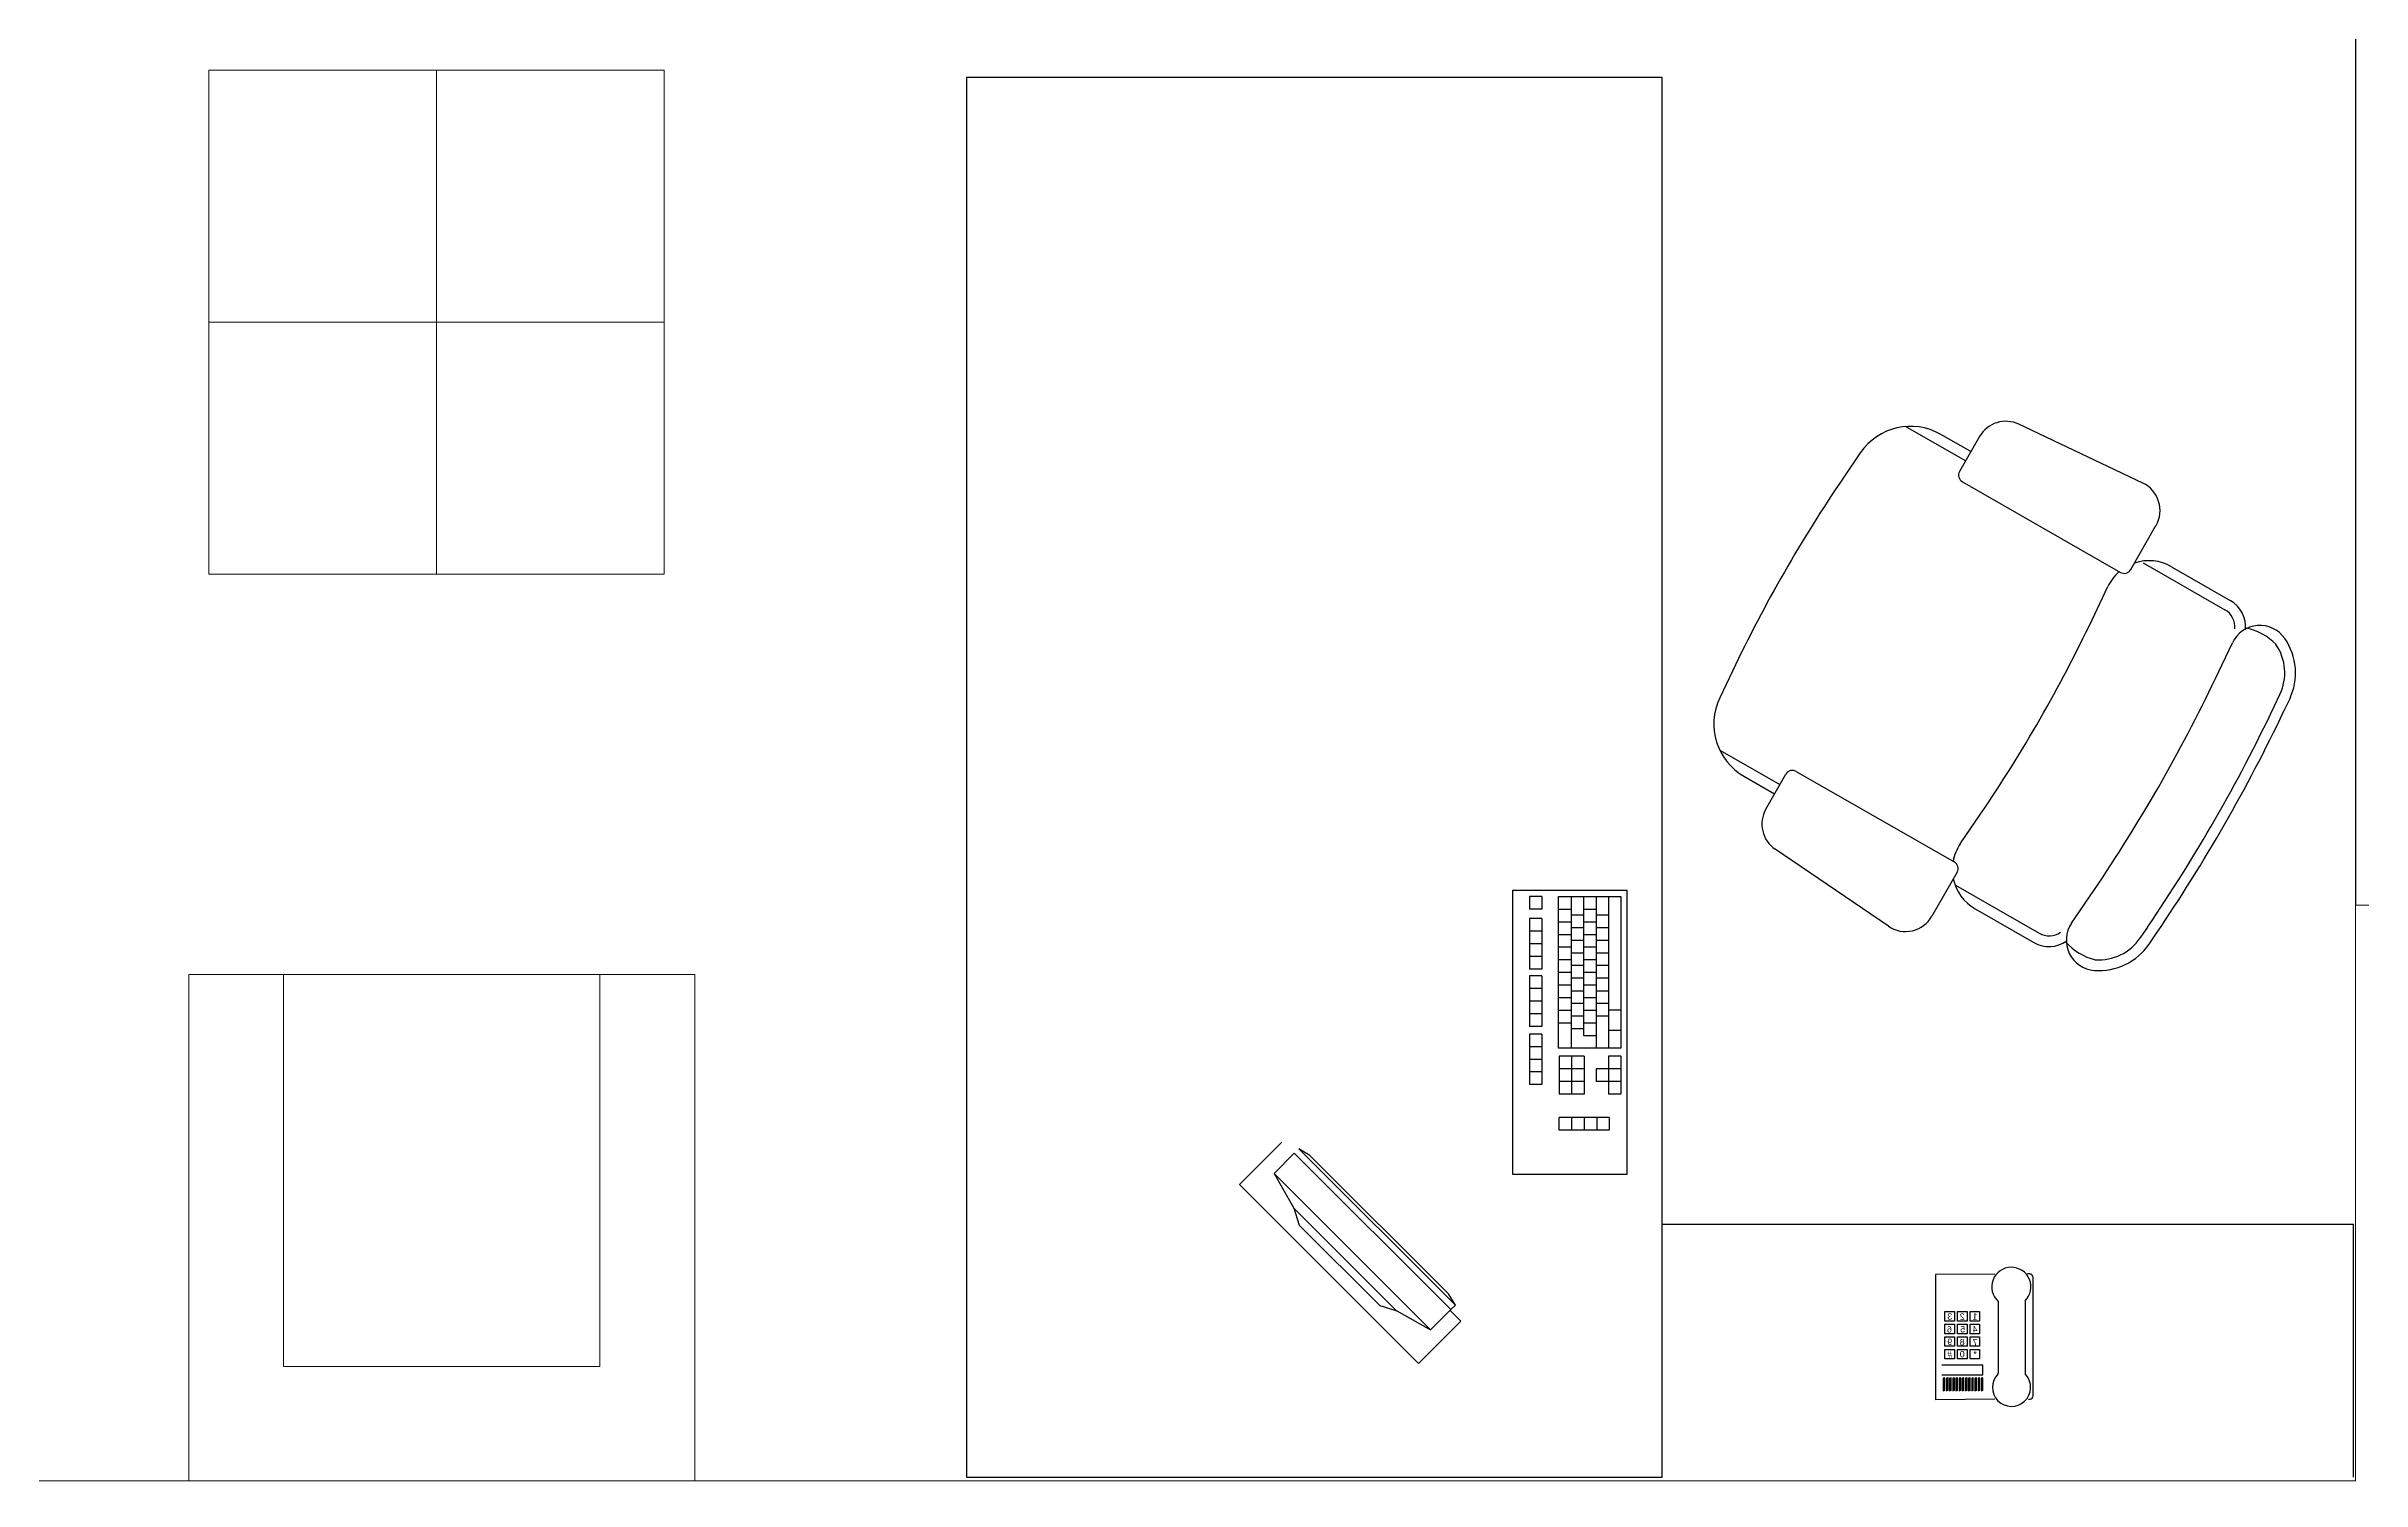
# Model space of a CAD drawing. Header units: centimetres. Extents: x 681015 to 688218, y 3995806 to 4004619.
# Drawn here: x 684563.9 to 684930, y 3999659.7 to 3999886.6 of the extents above; entities that cross this region are included whole.
import ezdxf
from ezdxf.enums import TextEntityAlignment as Align

# ---------------------------------------------------------------- set-up
doc = ezdxf.new("R2010")
doc.units = ezdxf.units.CM
doc.header["$LTSCALE"] = 100
doc.header["$MEASUREMENT"] = 0
doc.linetypes.add('DUZ', pattern=[500, 500])
doc.layers.get('0').update_dxf_attribs({"linetype": 'DUZ'})
doc.layers.add('CAM-PER', color=8, linetype='Continuous')
doc.layers.add('TEFRIS', color=10, linetype='Continuous')
doc.layers.add('DOGALGAZ', color=130, linetype='Continuous', lineweight=0)
doc.layers.add('tefriş', color=8, linetype='Continuous', lineweight=18)
doc.styles.get("Standard").update_dxf_attribs({"font": 'arial.ttf'})

msp = doc.modelspace()

# ---------------------------------------------------------------- linework, layer by layer
at = {"color": 252}
for p, q in [((684867.41, 3999820.99), (684857.9, 3999826.44)), ((684895.41, 3999817.49), (684875.85, 3999826.8)), ((684850.76, 3999822.27), (684848.13, 3999818.41)), ((684868.25, 3999822.46), (684863.47, 3999825.2)), ((684869.62, 3999824.85), (684866.46, 3999819.34)), ((684866.91, 3999817.7), (684891.89, 3999803.37)), ((684893.53, 3999803.81), (684897.51, 3999810.77)), ((684895.46, 3999804.9), (684908.41, 3999797.47)), ((684899.98, 3999804.26), (684909.26, 3999798.94)), ((684887.41, 3999795.88), (684889.9, 3999801.11)), ((684906.91, 3999786.6), (684909.6, 3999792.24)), ((684830.54, 3999787.75), (684828.53, 3999783.52)), ((684916.22, 3999782.17), (684917.12, 3999784.06)), ((684917.75, 3999781.44), (684918.65, 3999783.34)), ((684828.55, 3999775.25), (684838.05, 3999769.8)), ((684832.43, 3999771.07), (684837.21, 3999768.33)), ((684835.84, 3999765.94), (684839, 3999771.45)), ((684840.64, 3999771.9), (684865.62, 3999757.57)), ((684866.56, 3999760.43), (684869.82, 3999765.22)), ((684855.21, 3999747.4), (684837.3, 3999759.58)), ((684866.06, 3999755.93), (684862.07, 3999748.98)), ((684865.82, 3999753.88), (684879.05, 3999746.28)), ((684884.16, 3999747.9), (684887.68, 3999753.07)), ((684868.93, 3999750.13), (684878.21, 3999744.81)), ((684895.02, 3999745.54), (684896.2, 3999747.27)), ((684896.42, 3999744.59), (684897.6, 3999746.32))]:
    msp.add_line(p, q, dxfattribs=at)
for centre, radius, start, end in [((684858.7, 3999816.87), 9.6, 60.164, 145.7653), ((684873.79, 3999822.46), 4.8, 64.5627, 150.164), ((684867.5, 3999818.74), 1.2, 150.164, 240.164), ((685038.61, 3999688.79), 230.4, 145.7653, 154.5627), ((684893.35, 3999813.16), 4.8, 330.164, 64.5627), ((684896.4, 3999798.02), 7.2, 60.164, 108.571), ((684896.4, 3999798.02), 7.2, 130.6149, 154.5627), ((684892.49, 3999804.41), 1.2, 240.164, 330.164), ((684906.87, 3999794.78), 3.1, 353.8963, 60.164), ((684906.87, 3999794.78), 4.8, 353.8963, 60.164), ((684679.34, 3999894.84), 230.4, 325.7653, 334.5627), ((684913.93, 3999790.18), 4.8, 34.5627, 154.5627), ((684910.1, 3999785.87), 8.82, 43.5495, 79.1335), ((684909.98, 3999787.46), 9.6, 334.5627, 34.5627), ((684909.98, 3999787.46), 7.9, 334.5627, 34.5627), ((684679.34, 3999894.84), 252, 325.7653, 334.5627), ((684837.2, 3999779.4), 9.6, 154.5627, 240.164), ((684679.34, 3999894.84), 262.3, 325.7653, 334.5627), ((684679.34, 3999894.84), 264, 325.7653, 334.5627), ((684840.04, 3999770.86), 1.2, 60.164, 150.164), ((684840, 3999763.55), 4.8, 150.164, 235.7653), ((684872.52, 3999756.38), 7.2, 145.7653, 169.6848), ((684865.02, 3999756.53), 1.2, 330.164, 60.164), ((684872.52, 3999756.38), 7.2, 191.3853, 240.164), ((684857.91, 3999751.36), 4.8, 235.7653, 330.164), ((684880.6, 3999748.98), 3.1, 240.164, 305.5982), ((684888.13, 3999745.2), 4.8, 145.7653, 265.7653), ((684888.49, 3999749.99), 7.9, 265.7653, 325.7653), ((684880.6, 3999748.98), 4.8, 240.164, 305.5982), ((684889.92, 3999750.69), 8.82, 221.1945, 256.7784), ((684888.49, 3999749.99), 9.6, 265.7653, 325.7653)]:
    msp.add_arc(centre, radius, start, end, dxfattribs=at)
at = {"layer": 'CAM-PER'}
msp.add_line((684929.04, 3999970.71), (684929.04, 3999750.71), dxfattribs=at)
at = {"layer": 'DOGALGAZ'}
for p, q in [((684944.04, 3999750.71), (684929.04, 3999750.71)), ((684929.04, 3999659.71), (684929.04, 3999750.71)), ((684929.04, 3999659.71), (684216.04, 3999659.71))]:
    msp.add_line(p, q, dxfattribs=at)
at = {"layer": 'TEFRIS', "color": 252}
for p, q in [((684819.44, 3999700.28), (684928.74, 3999700.28)), ((684928.74, 3999660.28), (684928.74, 3999700.28)), ((684862.64, 3999692.3), (684862.64, 3999672.52)), ((684877.56, 3999692.4), (684877.19, 3999692.4)), ((684872.55, 3999688.08), (684872.55, 3999676.71)), ((684876.83, 3999688.17), (684876.83, 3999676.68)), ((684870.13, 3999677.96), (684863.63, 3999677.96)), ((684863.63, 3999676.46), (684870.13, 3999676.46)), ((684864.13, 3999675.96), (684863.88, 3999675.93)), ((684863.88, 3999675.93), (684863.88, 3999673.94)), ((684864.13, 3999673.96), (684864.13, 3999675.96)), ((684864.63, 3999675.96), (684864.38, 3999675.93)), ((684864.38, 3999675.93), (684864.38, 3999673.94)), ((684864.63, 3999673.96), (684864.63, 3999675.96)), ((684865.13, 3999675.96), (684864.88, 3999675.93)), ((684864.88, 3999675.93), (684864.88, 3999673.94)), ((684865.13, 3999673.96), (684865.13, 3999675.96)), ((684865.63, 3999675.96), (684865.38, 3999675.93)), ((684865.38, 3999675.93), (684865.38, 3999673.94)), ((684865.63, 3999673.96), (684865.63, 3999675.96)), ((684866.13, 3999675.96), (684865.88, 3999675.93)), ((684865.88, 3999675.93), (684865.88, 3999673.94)), ((684866.13, 3999673.96), (684866.13, 3999675.96)), ((684866.63, 3999675.96), (684866.38, 3999675.93)), ((684866.38, 3999675.93), (684866.38, 3999673.94)), ((684866.63, 3999673.96), (684866.63, 3999675.96)), ((684867.13, 3999675.96), (684866.88, 3999675.93)), ((684866.88, 3999675.93), (684866.88, 3999673.94)), ((684867.13, 3999673.96), (684867.13, 3999675.96)), ((684867.63, 3999675.96), (684867.38, 3999675.93)), ((684867.38, 3999675.93), (684867.38, 3999673.94)), ((684867.63, 3999673.96), (684867.63, 3999675.96)), ((684868.13, 3999675.96), (684867.88, 3999675.93)), ((684867.88, 3999675.93), (684867.88, 3999673.94)), ((684868.13, 3999673.96), (684868.13, 3999675.96)), ((684868.63, 3999675.96), (684868.38, 3999675.93)), ((684868.38, 3999675.93), (684868.38, 3999673.94)), ((684868.63, 3999673.96), (684868.63, 3999675.96)), ((684869.13, 3999675.96), (684868.88, 3999675.93)), ((684868.88, 3999675.93), (684868.88, 3999673.94)), ((684869.13, 3999673.96), (684869.13, 3999675.96)), ((684869.63, 3999675.96), (684869.38, 3999675.93)), ((684869.38, 3999675.93), (684869.38, 3999673.94)), ((684869.63, 3999673.96), (684869.63, 3999675.96)), ((684870.13, 3999675.96), (684869.88, 3999675.93)), ((684869.88, 3999675.93), (684869.88, 3999673.94)), ((684870.13, 3999676.46), (684870.13, 3999677.96)), ((684870.13, 3999673.96), (684870.13, 3999675.96)), ((684872.5, 3999676.57), (684872.55, 3999676.71)), ((684876.93, 3999676.48), (684876.83, 3999676.68)), ((684863.88, 3999673.94), (684864.17, 3999674.01)), ((684864.38, 3999673.94), (684864.67, 3999674.01)), ((684864.88, 3999673.94), (684865.17, 3999674.01)), ((684865.38, 3999673.94), (684865.67, 3999674.01)), ((684865.88, 3999673.94), (684866.17, 3999674.01)), ((684866.38, 3999673.94), (684866.67, 3999674.01)), ((684866.88, 3999673.94), (684867.17, 3999674.01)), ((684867.38, 3999673.94), (684867.67, 3999674.01)), ((684867.88, 3999673.94), (684868.17, 3999674.01)), ((684868.38, 3999673.94), (684868.67, 3999674.01)), ((684868.88, 3999673.94), (684869.17, 3999674.01)), ((684869.38, 3999673.94), (684869.67, 3999674.01)), ((684869.88, 3999673.94), (684870.17, 3999674.01))]:
    msp.add_line(p, q, dxfattribs=at)
for points in [[(684709.44, 3999881.64), (684709.44, 3999660.28), (684819.44, 3999660.28), (684819.44, 3999881.64), (684709.44, 3999881.64)], [(684798.45, 3999752.1), (684798.45, 3999750.1)], [(684800.42, 3999752.1), (684798.45, 3999752.1)], [(684800.42, 3999750.1), (684798.45, 3999750.1)], [(684800.42, 3999752.1), (684800.42, 3999750.1)], [(684803.05, 3999750.12), (684803.05, 3999752.12)], [(684803.05, 3999752.12), (684805.03, 3999752.12)], [(684803.05, 3999748.12), (684803.05, 3999750.12)], [(684803.05, 3999750.12), (684805.03, 3999750.12)], [(684805.03, 3999752.12), (684807, 3999752.12)], [(684805.03, 3999752.12), (684805.03, 3999750.12)], [(684805.03, 3999750.12), (684805.03, 3999748.12)], [(684805.07, 3999749.21), (684807, 3999749.21)], [(684807, 3999752.12), (684808.97, 3999752.12)], [(684807, 3999752.12), (684807, 3999749.21)], [(684807, 3999749.21), (684807.04, 3999749.21)], [(684807, 3999749.21), (684807, 3999747.21)], [(684807.04, 3999750.12), (684808.97, 3999750.12)], [(684808.97, 3999752.12), (684808.97, 3999750.12)], [(684808.97, 3999752.12), (684810.95, 3999752.12)], [(684808.97, 3999750.12), (684808.97, 3999749.21)], [(684808.97, 3999750.12), (684809.01, 3999750.12)], [(684808.97, 3999749.21), (684808.97, 3999748.12)], [(684808.97, 3999749.21), (684810.95, 3999749.21)], [(684810.95, 3999752.12), (684810.95, 3999749.21)], [(684810.95, 3999752.12), (684812.92, 3999752.12)], [(684810.95, 3999749.21), (684810.95, 3999749.21)], [(684810.95, 3999749.21), (684810.95, 3999747.21)], [(684812.92, 3999752.12), (684812.92, 3999734.2)], [(684800.42, 3999748.6), (684798.45, 3999748.6)], [(684798.45, 3999748.6), (684798.45, 3999746.6)], [(684800.42, 3999746.6), (684798.45, 3999746.6)], [(684798.45, 3999746.6), (684798.45, 3999744.6)], [(684800.42, 3999748.6), (684800.42, 3999746.6)], [(684800.42, 3999746.6), (684800.42, 3999744.6)], [(684803.05, 3999746.12), (684803.05, 3999748.12)], [(684803.05, 3999748.12), (684805.03, 3999748.12)], [(684803.05, 3999744.12), (684803.05, 3999746.12)], [(684803.05, 3999746.12), (684805.03, 3999746.12)], [(684805.03, 3999748.12), (684805.03, 3999746.12)], [(684805.03, 3999746.12), (684805.03, 3999744.12)], [(684805.07, 3999747.21), (684807, 3999747.21)], [(684807, 3999747.21), (684807, 3999745.22)], [(684807.04, 3999748.12), (684808.97, 3999748.12)], [(684807.04, 3999746.12), (684808.97, 3999746.12)], [(684808.97, 3999748.12), (684809.01, 3999748.12)], [(684808.97, 3999748.12), (684808.97, 3999747.21)], [(684808.97, 3999747.21), (684808.97, 3999746.12)], [(684808.97, 3999747.21), (684810.95, 3999747.21)], [(684808.97, 3999746.12), (684808.97, 3999745.22)], [(684810.95, 3999747.21), (684810.95, 3999747.21)], [(684810.95, 3999747.21), (684810.95, 3999745.22)], [(684798.45, 3999744.6), (684798.45, 3999742.6)], [(684800.42, 3999744.6), (684798.45, 3999744.6)], [(684798.45, 3999742.6), (684798.45, 3999740.6)], [(684800.42, 3999742.6), (684798.45, 3999742.6)], [(684800.42, 3999744.6), (684800.42, 3999742.6)], [(684800.42, 3999742.6), (684800.42, 3999740.6)], [(684803.05, 3999742.12), (684803.05, 3999744.12)], [(684803.05, 3999744.12), (684805.03, 3999744.12)], [(684803.05, 3999740.12), (684803.05, 3999742.12)], [(684803.05, 3999742.12), (684805.03, 3999742.12)], [(684805.03, 3999744.12), (684805.03, 3999742.12)], [(684805.03, 3999742.12), (684805.03, 3999740.12)], [(684805.07, 3999745.22), (684807, 3999745.22)], [(684805.07, 3999743.22), (684807, 3999743.22)], [(684807, 3999745.22), (684807, 3999743.22)], [(684807, 3999743.22), (684807, 3999741.22)], [(684807.04, 3999744.12), (684808.97, 3999744.12)], [(684807.04, 3999742.12), (684808.97, 3999742.12)], [(684808.97, 3999745.22), (684808.97, 3999744.12)], [(684808.97, 3999745.22), (684810.95, 3999745.22)], [(684808.97, 3999744.12), (684808.97, 3999743.22)], [(684808.97, 3999743.22), (684808.97, 3999742.12)], [(684808.97, 3999743.22), (684810.95, 3999743.22)], [(684808.97, 3999742.12), (684808.97, 3999741.22)], [(684810.95, 3999745.22), (684810.95, 3999745.22)], [(684810.95, 3999745.22), (684810.95, 3999743.22)], [(684810.95, 3999743.22), (684810.95, 3999743.22)], [(684810.95, 3999743.22), (684810.95, 3999741.22)], [(684800.42, 3999740.6), (684798.45, 3999740.6)], [(684800.42, 3999739.56), (684798.45, 3999739.56)], [(684798.45, 3999739.56), (684798.45, 3999737.56)], [(684800.42, 3999739.56), (684800.42, 3999737.56)], [(684803.05, 3999738.12), (684803.05, 3999740.12)], [(684803.05, 3999740.12), (684805.03, 3999740.12)], [(684803.05, 3999736.12), (684803.05, 3999738.12)], [(684803.05, 3999738.12), (684805.03, 3999738.12)], [(684805.03, 3999740.12), (684805.03, 3999738.12)], [(684805.03, 3999738.12), (684805.03, 3999736.12)], [(684805.07, 3999741.22), (684807, 3999741.22)], [(684805.07, 3999739.22), (684807, 3999739.22)], [(684807, 3999741.22), (684807, 3999739.22)], [(684807, 3999739.22), (684807, 3999737.21)], [(684807.04, 3999740.12), (684808.97, 3999740.12)], [(684807.04, 3999738.12), (684808.97, 3999738.12)], [(684808.97, 3999741.22), (684808.97, 3999740.12)], [(684808.97, 3999741.22), (684810.95, 3999741.22)], [(684808.97, 3999740.12), (684808.97, 3999739.22)], [(684808.97, 3999739.22), (684808.97, 3999738.12)], [(684808.97, 3999739.22), (684810.95, 3999739.22)], [(684808.97, 3999738.12), (684808.97, 3999737.21)], [(684810.95, 3999741.22), (684810.95, 3999739.22)], [(684810.95, 3999741.22), (684810.95, 3999741.22)], [(684810.95, 3999739.22), (684810.95, 3999739.22)], [(684810.95, 3999739.22), (684810.95, 3999737.21)], [(684798.45, 3999737.56), (684798.45, 3999735.56)], [(684800.42, 3999737.56), (684798.45, 3999737.56)], [(684798.45, 3999735.56), (684798.45, 3999733.56)], [(684800.42, 3999735.56), (684798.45, 3999735.56)], [(684800.42, 3999737.56), (684800.42, 3999735.56)], [(684800.42, 3999735.56), (684800.42, 3999733.56)], [(684803.05, 3999734.12), (684803.05, 3999736.12)], [(684803.05, 3999736.12), (684805.03, 3999736.12)], [(684805.03, 3999736.12), (684805.03, 3999734.12)], [(684805.07, 3999737.21), (684807, 3999737.21)], [(684805.07, 3999735.21), (684807, 3999735.21)], [(684807, 3999737.21), (684807, 3999735.21)], [(684807, 3999735.21), (684807, 3999733.22)], [(684807.04, 3999736.12), (684808.97, 3999736.12)], [(684808.97, 3999737.21), (684808.97, 3999736.12)], [(684808.97, 3999737.21), (684810.95, 3999737.21)], [(684808.97, 3999736.12), (684808.97, 3999735.21)], [(684808.97, 3999735.21), (684808.97, 3999734.12)], [(684808.97, 3999735.21), (684810.95, 3999735.21)], [(684810.95, 3999737.21), (684810.95, 3999737.21)], [(684810.95, 3999737.21), (684810.95, 3999735.21)], [(684810.95, 3999735.21), (684810.95, 3999735.21)], [(684810.95, 3999735.21), (684810.95, 3999734.2)], [(684800.42, 3999733.56), (684798.45, 3999733.56)], [(684798.45, 3999733.56), (684798.45, 3999731.57)], [(684800.42, 3999731.57), (684798.45, 3999731.57)], [(684800.42, 3999733.56), (684800.42, 3999731.57)], [(684803.05, 3999732.12), (684803.05, 3999734.12)], [(684803.05, 3999734.12), (684805.03, 3999734.12)], [(684803.05, 3999732.12), (684805.03, 3999732.12)], [(684803.05, 3999728.12), (684803.05, 3999732.12)], [(684805.03, 3999734.12), (684805.03, 3999732.12)], [(684805.03, 3999732.12), (684805.03, 3999728.12)], [(684805.07, 3999733.22), (684807, 3999733.22)], [(684805.07, 3999731.22), (684807, 3999731.22)], [(684807, 3999733.22), (684807, 3999731.22)], [(684807, 3999731.22), (684807, 3999730.12)], [(684807.04, 3999734.12), (684808.97, 3999734.12)], [(684807.04, 3999732.12), (684808.97, 3999732.12)], [(684808.97, 3999734.12), (684808.97, 3999733.22)], [(684808.97, 3999733.22), (684808.97, 3999732.12)], [(684808.97, 3999733.22), (684810.95, 3999733.22)], [(684808.97, 3999732.12), (684808.97, 3999730.12)], [(684810.93, 3999734.2), (684810.95, 3999734.2)], [(684810.93, 3999730.95), (684810.95, 3999730.95)], [(684810.95, 3999734.2), (684810.95, 3999733.22)], [(684810.95, 3999734.2), (684812.91, 3999734.2)], [(684810.95, 3999733.22), (684810.95, 3999733.22)], [(684810.95, 3999733.22), (684810.95, 3999730.95)], [(684810.95, 3999730.95), (684812.91, 3999730.95)], [(684810.95, 3999730.95), (684810.95, 3999728.12)], [(684812.92, 3999734.2), (684812.92, 3999730.95)], [(684812.92, 3999730.95), (684812.92, 3999728.12)], [(684800.42, 3999730.34), (684798.45, 3999730.34)], [(684798.45, 3999730.34), (684798.45, 3999728.35)], [(684800.42, 3999728.35), (684798.45, 3999728.35)], [(684798.45, 3999728.35), (684798.45, 3999726.35)], [(684800.42, 3999730.34), (684800.42, 3999728.35)], [(684800.42, 3999728.35), (684800.42, 3999726.35)], [(684805.03, 3999728.12), (684803.05, 3999728.12)], [(684808.97, 3999728.12), (684805.03, 3999728.12)], [(684807, 3999730.12), (684807, 3999730.1)], [(684807, 3999730.12), (684808.97, 3999730.12)], [(684808.97, 3999730.12), (684808.97, 3999728.12)], [(684810.95, 3999728.12), (684808.97, 3999728.12)], [(684812.92, 3999728.12), (684810.95, 3999728.12)], [(684800.42, 3999726.35), (684798.45, 3999726.35)], [(684798.45, 3999726.35), (684798.45, 3999724.35)], [(684800.42, 3999724.35), (684798.45, 3999724.35)], [(684798.45, 3999724.35), (684798.45, 3999722.35)], [(684800.42, 3999726.35), (684800.42, 3999724.35)], [(684800.42, 3999724.35), (684800.42, 3999722.35)], [(684805.11, 3999726.85), (684803.14, 3999726.85)], [(684803.14, 3999726.85), (684803.14, 3999724.85)], [(684803.14, 3999724.85), (684803.14, 3999722.85)], [(684805.11, 3999724.85), (684803.14, 3999724.85)], [(684807.09, 3999726.85), (684805.11, 3999726.85)], [(684805.11, 3999726.85), (684805.11, 3999724.85)], [(684807.09, 3999724.85), (684805.11, 3999724.85)], [(684805.11, 3999724.85), (684805.11, 3999722.85)], [(684807.09, 3999726.85), (684807.09, 3999724.85)], [(684807.09, 3999724.85), (684807.09, 3999722.85)], [(684808.97, 3999724.85), (684808.97, 3999722.85)], [(684810.95, 3999724.85), (684808.97, 3999724.85)], [(684812.92, 3999726.85), (684810.95, 3999726.85)], [(684810.95, 3999726.85), (684810.95, 3999724.85)], [(684810.95, 3999724.85), (684810.95, 3999722.85)], [(684812.92, 3999724.85), (684810.95, 3999724.85)], [(684812.92, 3999726.85), (684812.92, 3999724.85)], [(684812.92, 3999724.85), (684812.92, 3999722.85)], [(684800.42, 3999722.35), (684798.45, 3999722.35)], [(684803.14, 3999722.85), (684803.14, 3999720.85)], [(684805.11, 3999722.85), (684803.14, 3999722.85)], [(684805.11, 3999720.85), (684803.14, 3999720.85)], [(684807.09, 3999722.85), (684805.11, 3999722.85)], [(684805.11, 3999722.85), (684805.11, 3999720.85)], [(684807.09, 3999720.85), (684805.11, 3999720.85)], [(684807.09, 3999722.85), (684807.09, 3999720.85)], [(684810.95, 3999722.85), (684808.97, 3999722.85)], [(684810.95, 3999722.85), (684810.95, 3999720.85)], [(684812.92, 3999722.85), (684810.95, 3999722.85)], [(684812.92, 3999720.85), (684810.95, 3999720.85)], [(684812.92, 3999722.85), (684812.92, 3999720.85)], [(684805.11, 3999717.17), (684803.14, 3999717.17)], [(684811.07, 3999717.17), (684811.07, 3999715.15), (684803.14, 3999715.15), (684803.14, 3999717.17)], [(684807.09, 3999717.17), (684805.11, 3999717.17)], [(684805.11, 3999717.17), (684805.11, 3999715.17)], [(684807.09, 3999717.17), (684807.09, 3999715.17)], [(684809.1, 3999717.17), (684807.13, 3999717.17)], [(684809.1, 3999717.17), (684809.1, 3999715.17)], [(684811.07, 3999717.17), (684809.1, 3999717.17)], [(684785.89, 3999686.64), (684787.59, 3999684.94), (684780.89, 3999678.24), (684752.6, 3999706.53), (684759.3, 3999713.23)], [(684761.27, 3999711.51), (684758.07, 3999708.32), (684761.21, 3999702.83), (684762.06, 3999700.14), (684774.79, 3999687.42), (684777.47, 3999686.57), (684782.82, 3999683.57), (684786.02, 3999686.76)], [(684761.27, 3999711.51), (684786.02, 3999686.76)], [(684786.73, 3999687.47), (684761.98, 3999712.22)], [(684786.02, 3999686.76), (684786.73, 3999687.47), (684785.66, 3999689.24), (684763.74, 3999711.16), (684761.98, 3999712.22)], [(684782.82, 3999683.57), (684758.07, 3999708.32)], [(684761.21, 3999702.83), (684777.34, 3999686.7)], [(684762.06, 3999700.14), (684774.79, 3999687.42)], [(684872.04, 3999692.36), (684862.64, 3999692.3)], [(684878.09, 3999673.11), (684878.09, 3999691.87)], [(684777.34, 3999686.7), (684777.47, 3999686.57)], [(684865.63, 3999684.96), (684864.13, 3999684.96), (684864.13, 3999686.46), (684865.63, 3999686.46), (684865.63, 3999684.96)], [(684865.63, 3999682.96), (684864.13, 3999682.96), (684864.13, 3999684.46), (684865.63, 3999684.46), (684865.63, 3999682.96)], [(684867.63, 3999684.96), (684866.13, 3999684.96), (684866.13, 3999686.46), (684867.63, 3999686.46), (684867.63, 3999684.96)], [(684867.63, 3999682.96), (684866.13, 3999682.96), (684866.13, 3999684.46), (684867.63, 3999684.46), (684867.63, 3999682.96)], [(684869.63, 3999684.96), (684868.13, 3999684.96), (684868.13, 3999686.46), (684869.63, 3999686.46), (684869.63, 3999684.96)], [(684869.63, 3999682.96), (684868.13, 3999682.96), (684868.13, 3999684.46), (684869.63, 3999684.46), (684869.63, 3999682.96)], [(684865.63, 3999680.96), (684864.13, 3999680.96), (684864.13, 3999682.46), (684865.63, 3999682.46), (684865.63, 3999680.96)], [(684865.63, 3999678.96), (684864.13, 3999678.96), (684864.13, 3999680.46), (684865.63, 3999680.46), (684865.63, 3999678.96)], [(684867.63, 3999680.96), (684866.13, 3999680.96), (684866.13, 3999682.46), (684867.63, 3999682.46), (684867.63, 3999680.96)], [(684867.63, 3999678.96), (684866.13, 3999678.96), (684866.13, 3999680.46), (684867.63, 3999680.46), (684867.63, 3999678.96)], [(684869.63, 3999680.96), (684868.13, 3999680.96), (684868.13, 3999682.46), (684869.63, 3999682.46), (684869.63, 3999680.96)], [(684869.63, 3999678.96), (684868.13, 3999678.96), (684868.13, 3999680.46), (684869.63, 3999680.46), (684869.63, 3999678.96)], [(684872.04, 3999672.58), (684862.64, 3999672.52)], [(684877.34, 3999672.61), (684877.58, 3999672.61)]]:
    msp.add_lwpolyline(points, dxfattribs=at)
msp.add_lwpolyline([(684795.82, 3999708.12), (684795.82, 3999753.12), (684813.82, 3999753.12), (684813.82, 3999708.12)], close=True, dxfattribs=at)
for centre, radius, start, end in [((684874.64, 3999690.36), 3.1, 314.2578, 227.5704), ((684877.55, 3999691.86), 0.537, 1.263, 88.7281), ((684874.67, 3999674.48), 3.02, 135.9962, 41.5725), ((684874.67, 3999674.48), 3.02, 134.6223, 134.6357), ((684874.67, 3999674.48), 3.02, 133.8665, 133.8668), ((684877.59, 3999673.11), 0.499, 270.3082, 0.3697)]:
    msp.add_arc(centre, radius, start, end, dxfattribs=at)
at = {"layer": 'tefriş', "color": 8}
for p, q in [((684589.62, 3999803.09), (684589.62, 3999882.82)), ((684589.62, 3999882.82), (684661.64, 3999882.82)), ((684625.63, 3999803.09), (684625.63, 3999882.82)), ((684661.64, 3999882.82), (684661.64, 3999803.09)), ((684589.62, 3999842.96), (684661.64, 3999842.96)), ((684661.64, 3999803.09), (684589.62, 3999803.09)), ((684586.46, 3999659.75), (684586.46, 3999739.75)), ((684586.46, 3999739.75), (684666.46, 3999739.75)), ((684601.46, 3999677.75), (684601.46, 3999739.75)), ((684651.46, 3999677.75), (684651.46, 3999739.75)), ((684651.46, 3999677.75), (684651.46, 3999739.75)), ((684666.46, 3999659.75), (684666.46, 3999739.75)), ((684651.46, 3999677.75), (684601.46, 3999677.75))]:
    msp.add_line(p, q, dxfattribs=at)

# ---------------------------------------------------------------- texts
at = {"layer": 'TEFRIS', "color": 252, "text_generation_flag": 4}
for s, p in [('6', (684864.85, 3999683.65)), ('3', (684864.91, 3999685.68)), ('2', (684866.87, 3999685.68)), ('5', (684866.94, 3999683.65)), ('4', (684868.9, 3999683.65)), ('1', (684868.9, 3999685.68)), ('#', (684864.91, 3999679.67)), ('9', (684864.91, 3999681.69)), ('8', (684866.87, 3999681.63)), ('0', (684866.87, 3999679.73)), ('7', (684868.9, 3999681.63)), ('*', (684868.9, 3999679.73))]:
    msp.add_text(s, height=1, rotation=180, dxfattribs=at).set_placement(p, align=Align.MIDDLE)

doc.saveas('drawing.dxf')
